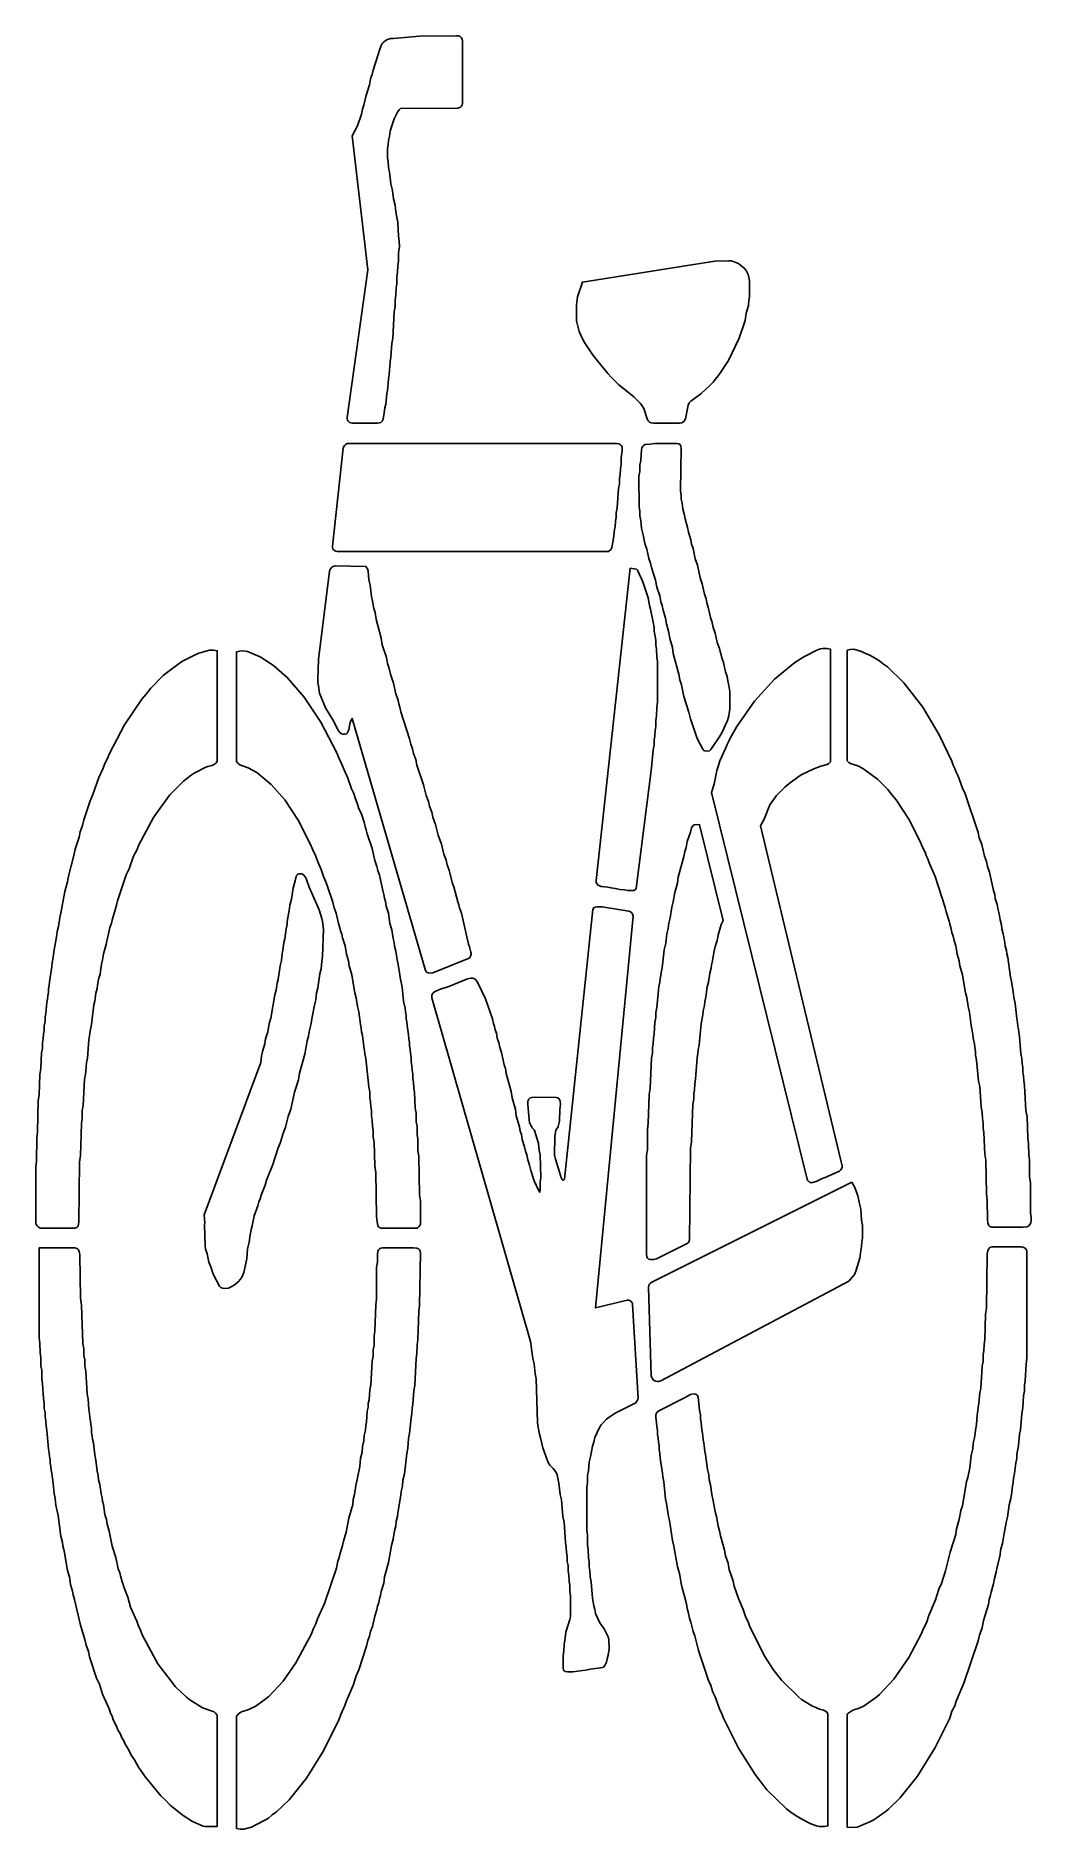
# Model space of a CAD drawing. Header units: inches. Extents: x 3 to 43, y 3 to 75.
import ezdxf

# ---------------------------------------------------------------- set-up
doc = ezdxf.new("R2010")
doc.units = ezdxf.units.IN
doc.header["$MEASUREMENT"] = 0
doc.layers.add('CUT', color=1, linetype='Continuous')

msp = doc.modelspace()

# ---------------------------------------------------------------- linework, layer by layer
at = {"layer": 'CUT'}
for points in [[(15.717, 71.004), (15.933, 71.398), (16.089, 71.875), (16.132, 72.07), (16.187, 72.228), (16.26, 72.583), (16.409, 73.05), (16.456, 73.29), (16.513, 73.459), (16.553, 73.644), (16.831, 74.475), (16.859, 74.582), (16.879, 74.629), (16.911, 74.684), (16.95, 74.734), (16.985, 74.771), (17.065, 74.833), (17.12, 74.864), (17.167, 74.884), (17.253, 74.906), (17.38, 74.908), (18.423, 75), (19.883, 75.015), (19.99, 75.014), (20.054, 74.985), (20.105, 74.937), (20.139, 74.876), (20.152, 74.812), (20.146, 72.304), (20.136, 72.248), (20.11, 72.197), (20.079, 72.162), (20.044, 72.138), (20.004, 72.122), (19.962, 72.115), (17.655, 72.095), (17.599, 72.041), (17.535, 71.946), (17.405, 71.677), (17.289, 71.356), (17.24, 71.194), (17.209, 70.973), (17.174, 70.814), (17.165, 70.647), (17.137, 70.477), (17.138, 70.126), (17.166, 69.956), (17.174, 69.725), (17.213, 69.545), (17.267, 69.079), (17.337, 68.801), (17.373, 68.473), (17.439, 68.216), (17.469, 67.942), (17.5, 67.802), (17.515, 67.659), (17.542, 67.53), (17.573, 66.967), (17.608, 66.766), (17.61, 66.543), (17.579, 66.321), (17.574, 65.961), (17.545, 65.78), (17.541, 65.526), (17.511, 65.336), (17.505, 65.061), (17.477, 64.891), (17.473, 64.604), (17.443, 64.414), (17.438, 64.149), (17.401, 63.927), (17.343, 62.873), (17.303, 62.662), (17.273, 62.109), (17.242, 61.939), (17.233, 61.74), (17.208, 61.601), (17.2, 61.402), (17.172, 61.242), (17.166, 61.063), (17.141, 60.924), (17.13, 60.769), (17.107, 60.65), (17.096, 60.495), (17.073, 60.376), (17.063, 60.231), (17.03, 60.082), (17.005, 59.882), (16.955, 59.622), (16.915, 59.541), (16.858, 59.488), (16.803, 59.471), (16.73, 59.466), (15.727, 59.466), (15.661, 59.474), (15.612, 59.492), (15.562, 59.53), (15.529, 59.577), (15.511, 59.631), (15.51, 59.689), (16.345, 65.625)], [(31.543, 65.595), (31.591, 65.513), (31.627, 65.426), (31.674, 65.186), (31.674, 64.539), (31.649, 64.4), (31.634, 64.19), (31.55, 63.881), (31.502, 63.587), (31.264, 62.869), (30.836, 61.973), (30.464, 61.414), (30.215, 61.107), (30.088, 60.978), (29.72, 60.638), (29.325, 60.347), (29.254, 60.275), (29.218, 60.18), (29.104, 59.638), (29.057, 59.547), (28.992, 59.487), (28.946, 59.472), (28.874, 59.466), (27.818, 59.466), (27.726, 59.474), (27.665, 59.501), (27.611, 59.561), (27.571, 59.635), (27.432, 60.048), (27.367, 60.157), (27.291, 60.26), (27.029, 60.525), (26.414, 61.02), (26.132, 61.296), (25.989, 61.454), (25.402, 62.174), (25.048, 62.707), (24.97, 62.846), (24.838, 63.149), (24.734, 63.577), (24.73, 64.215), (24.773, 64.53), (24.967, 65.127), (30.293, 65.962), (30.855, 65.986), (30.939, 65.977), (31.021, 65.956), (31.172, 65.905), (31.256, 65.861), (31.465, 65.681)], [(15.373, 58.521), (15.403, 58.57), (15.445, 58.608), (15.495, 58.634), (15.53, 58.643), (15.566, 58.647), (26.357, 58.647), (26.424, 58.636), (26.48, 58.608), (26.528, 58.561), (26.557, 58.506), (26.568, 58.455), (26.567, 58.365), (26.554, 58.246), (26.528, 58.096), (26.524, 57.799), (26.495, 57.63), (26.487, 57.398), (26.461, 57.249), (26.454, 57.028), (26.418, 56.837), (26.363, 56.06), (26.326, 55.859), (26.32, 55.681), (26.292, 55.511), (26.283, 55.311), (26.261, 55.193), (26.214, 54.827), (26.183, 54.689), (26.153, 54.47), (26.135, 54.424), (26.106, 54.385), (26.012, 54.311), (15.108, 54.311), (15.052, 54.319), (15.001, 54.343), (14.962, 54.377), (14.933, 54.421), (14.918, 54.47), (14.916, 54.522), (15.357, 58.462)], [(27.31, 57.956), (27.337, 58.402), (27.35, 58.463), (27.375, 58.519), (27.422, 58.571), (27.484, 58.601), (27.692, 58.617), (27.862, 58.645), (28.768, 58.645), (28.847, 58.632), (28.893, 58.601), (28.923, 58.543), (28.93, 58.461), (28.902, 56.744), (28.929, 56.575), (28.938, 56.407), (28.972, 56.248), (29.003, 56.006), (29.056, 55.823), (29.089, 55.615), (29.187, 55.278), (29.223, 55.081), (29.319, 54.776), (29.356, 54.602), (29.415, 54.433), (29.502, 54.015), (29.592, 53.755), (29.701, 53.244), (29.783, 53.015), (29.873, 52.588), (29.935, 52.408), (29.966, 52.245), (30.025, 52.076), (30.113, 51.659), (30.184, 51.46), (30.225, 51.252), (30.302, 51.032), (30.385, 50.658), (30.476, 50.408), (30.502, 50.286), (30.545, 50.157), (30.573, 50.036), (30.639, 49.847), (30.722, 49.472), (30.785, 49.293), (30.806, 49.116), (30.854, 48.932), (30.896, 48.68), (30.896, 47.989), (30.851, 47.715), (30.794, 47.521), (30.568, 47.026), (30.491, 46.886), (30.131, 46.359), (30.072, 46.308), (30.007, 46.291), (29.884, 46.297), (29.841, 46.315), (29.813, 46.34), (29.583, 46.797), (29.305, 47.592), (29.247, 47.86), (29.042, 48.489), (28.943, 48.959), (28.876, 49.158), (28.841, 49.376), (28.614, 50.21), (28.58, 50.451), (28.474, 50.819), (28.438, 51.059), (28.339, 51.397), (28.303, 51.637), (28.209, 51.954), (28.172, 52.139), (28.12, 52.288), (28.073, 52.527), (27.957, 52.87), (27.902, 53.152), (27.737, 53.659), (27.698, 53.844), (27.632, 54.033), (27.551, 54.397), (27.471, 54.627), (27.412, 54.984), (27.339, 55.239), (27.311, 55.556), (27.275, 55.736), (27.267, 55.936), (27.241, 56.085), (27.239, 57.332), (27.269, 57.522), (27.276, 57.776)], [(14.908, 53.688), (14.944, 53.708), (14.983, 53.721), (15.024, 53.728), (16.258, 53.711), (16.294, 53.67), (16.335, 53.614), (16.359, 53.525), (16.386, 53.164), (16.433, 52.953), (16.487, 52.499), (16.536, 52.32), (16.587, 52.016), (16.631, 51.858), (16.671, 51.585), (16.877, 50.834), (16.92, 50.563), (17.088, 50.046), (17.134, 49.806), (17.203, 49.606), (17.247, 49.377), (17.371, 49.014), (17.466, 48.587), (17.56, 48.328), (17.589, 48.195), (17.634, 48.057), (17.673, 47.871), (18.022, 46.784), (18.068, 46.568), (18.134, 46.39), (18.178, 46.196), (18.267, 45.957), (18.316, 45.731), (18.584, 44.943), (18.691, 44.508), (18.779, 44.269), (18.823, 44.075), (18.913, 43.836), (18.955, 43.641), (19.067, 43.342), (19.171, 42.917), (19.304, 42.558), (19.402, 42.154), (19.49, 41.915), (19.533, 41.731), (19.615, 41.512), (19.735, 41.015), (19.799, 40.836), (19.963, 40.234), (20.004, 40.116), (20.032, 39.994), (20.104, 39.785), (20.393, 38.537), (20.427, 38.429), (20.487, 38.219), (20.493, 38.178), (20.491, 38.136), (20.484, 38.101), (20.47, 38.062), (20.449, 38.026), (20.422, 37.994), (20.385, 37.964), (20.349, 37.944), (18.957, 37.392), (18.854, 37.378), (18.762, 37.387), (18.702, 37.418), (18.655, 37.482), (15.709, 47.603), (15.638, 47.458), (15.573, 47.148), (15.545, 47.069), (15.517, 47.017), (15.483, 46.989), (15.429, 46.974), (15.337, 46.975), (15.281, 46.99), (15.219, 47.039), (15.143, 47.14), (14.981, 47.476), (14.647, 48.034), (14.584, 48.169), (14.405, 48.614), (14.385, 48.707), (14.36, 48.918), (14.331, 49.047), (14.327, 49.171), (14.364, 49.969), (14.804, 53.518), (14.812, 53.558), (14.828, 53.597), (14.849, 53.631), (14.876, 53.662)], [(26.88, 53.644), (27.137, 53.604), (27.183, 53.558), (27.246, 53.408), (27.353, 53.187), (27.407, 53.048), (27.602, 52.45), (27.666, 52.137), (27.706, 51.989), (27.808, 51.476), (27.843, 51.256), (27.853, 51.11), (27.91, 50.75), (27.919, 50.55), (27.946, 50.391), (27.952, 50.052), (27.977, 49.902), (27.983, 49.819), (27.982, 48.262), (27.952, 48.061), (27.948, 47.711), (27.919, 47.52), (27.913, 47.277), (27.886, 47.118), (27.879, 46.907), (27.851, 46.737), (27.844, 46.548), (27.806, 46.347), (27.738, 45.626), (27.124, 40.771), (27.082, 40.72), (27.03, 40.697), (26.938, 40.689), (26.78, 40.693), (26.651, 40.717), (26.473, 40.733), (26.287, 40.778), (26.121, 40.798), (25.983, 40.829), (25.719, 40.859), (25.626, 40.892), (25.592, 40.914), (25.566, 40.937), (25.54, 40.974), (25.524, 41.011), (25.515, 41.05), (25.514, 41.095)], [(34.06, 29.006), (34.035, 29.032), (34.016, 29.063), (34.002, 29.101), (30.159, 44.631), (30.263, 44.962), (30.366, 45.509), (30.439, 45.708), (30.487, 45.9), (30.721, 46.403), (30.78, 46.557), (30.838, 46.665), (30.911, 46.841), (31.056, 47.063), (31.165, 47.281), (31.885, 48.301), (32.692, 49.181), (33.496, 49.849), (33.865, 50.084), (34.409, 50.354), (34.54, 50.398), (34.633, 50.415), (34.791, 50.415), (34.933, 50.391), (34.933, 45.865), (34.867, 45.799), (34.799, 45.754), (34.554, 45.691), (34.263, 45.585), (33.785, 45.349), (33.678, 45.281), (33.255, 44.974), (33.097, 44.847), (32.762, 44.504), (32.495, 44.132), (32.267, 43.558), (32.129, 43.297), (35.367, 29.792), (35.399, 29.642), (35.399, 29.58), (35.381, 29.52), (35.343, 29.464), (35.294, 29.426), (34.987, 29.29), (34.788, 29.193), (34.572, 29.115), (34.366, 29.007), (34.209, 28.963), (34.168, 28.961), (34.128, 28.969), (34.094, 28.983)], [(3.169, 27.135), (3.096, 27.184), (3.035, 27.235), (3.01, 27.285), (3.001, 27.345), (3, 29.585), (3, 29.585), (3.032, 29.827), (3.034, 30.744), (3.069, 31.008), (3.1, 32.266), (3.137, 32.488), (3.166, 33.308), (3.206, 33.551), (3.234, 34.179), (3.266, 34.359), (3.274, 34.58), (3.301, 34.74), (3.309, 34.939), (3.335, 35.078), (3.341, 35.257), (3.369, 35.427), (3.376, 35.616), (3.402, 35.755), (3.41, 35.922), (3.435, 36.061), (3.444, 36.196), (3.469, 36.335), (3.478, 36.47), (3.503, 36.609), (3.512, 36.744), (3.537, 36.883), (3.547, 37.028), (3.639, 37.631), (3.651, 37.788), (3.701, 38.005), (3.719, 38.237), (3.77, 38.454), (3.785, 38.6), (3.841, 38.918), (3.856, 39.053), (3.905, 39.248), (3.96, 39.615), (4.006, 39.789), (4.166, 40.657), (4.275, 41.036), (4.309, 41.276), (4.533, 42.1), (4.579, 42.349), (4.737, 42.836), (4.782, 43.052), (4.878, 43.311), (4.926, 43.538), (5.178, 44.297), (5.293, 44.547), (5.532, 45.231), (5.711, 45.607), (5.777, 45.793), (5.885, 46), (5.957, 46.195), (6.563, 47.347), (7.26, 48.383), (7.438, 48.58), (7.616, 48.818), (8.119, 49.325), (8.242, 49.428), (8.814, 49.856), (8.925, 49.92), (9.401, 50.16), (9.557, 50.226), (9.978, 50.342), (10.136, 50.348), (10.288, 50.323), (10.288, 45.871), (10.221, 45.795), (10.146, 45.741), (10.068, 45.71), (9.913, 45.675), (9.833, 45.647), (9.358, 45.406), (9.244, 45.328), (8.931, 45.087), (8.384, 44.534), (7.818, 43.758), (7.729, 43.625), (7.137, 42.527), (7.069, 42.342), (6.927, 42.068), (6.747, 41.566), (6.634, 41.326), (6.278, 40.276), (6.241, 40.102), (6.064, 39.503), (6.036, 39.381), (5.974, 39.202), (5.899, 38.837), (5.855, 38.679), (5.83, 38.524), (5.72, 38.146), (5.682, 37.915), (5.634, 37.736), (5.579, 37.346), (5.519, 37.12), (5.481, 36.899), (5.464, 36.754), (5.416, 36.569), (5.365, 36.246), (5.33, 36.097), (5.241, 35.313), (5.18, 35.044), (5.163, 34.856), (5.13, 34.696), (5.074, 33.963), (5.039, 33.783), (5.029, 33.605), (5.003, 33.456), (4.995, 33.299), (4.962, 33.119), (4.903, 32.065), (4.867, 31.853), (4.862, 31.546), (4.829, 31.335), (4.798, 30.055), (4.761, 29.791), (4.73, 27.381), (4.721, 27.294), (4.705, 27.233), (4.684, 27.196), (4.65, 27.164), (4.612, 27.144), (4.57, 27.135)], [(16.562, 30.784), (16.557, 31.059), (16.528, 31.229), (16.522, 31.472), (16.495, 31.631), (16.489, 31.842), (16.461, 32.012), (16.455, 32.213), (16.427, 32.382), (16.42, 32.604), (16.379, 32.815), (16.265, 33.95), (16.228, 34.131), (16.212, 34.274), (16.178, 34.424), (16.125, 34.878), (16.092, 35.017), (16.077, 35.16), (16.043, 35.31), (15.982, 35.817), (15.926, 36.033), (15.873, 36.389), (15.823, 36.584), (15.72, 37.13), (15.698, 37.307), (15.592, 37.675), (15.565, 37.873), (15.487, 38.138), (15.425, 38.472), (15.326, 38.787), (15.295, 38.941), (15.25, 39.08), (15.222, 39.201), (15.162, 39.37), (15.067, 39.785), (14.985, 40.004), (14.936, 40.23), (14.701, 40.939), (14.544, 41.301), (14.47, 41.544), (14.33, 41.843), (14.241, 42.104), (14.114, 42.349), (14.028, 42.574), (13.539, 43.522), (13.003, 44.331), (12.453, 44.955), (11.878, 45.43), (11.534, 45.622), (11.196, 45.743), (11.134, 45.795), (11.067, 45.873), (11.067, 50.285), (11.193, 50.31), (11.286, 50.316), (11.413, 50.311), (11.504, 50.288), (12.015, 50.073), (12.433, 49.817), (12.567, 49.711), (13.101, 49.253), (13.784, 48.462), (14.455, 47.448), (15.094, 46.229), (15.162, 46.043), (15.274, 45.826), (15.429, 45.442), (15.526, 45.242), (15.691, 44.78), (15.781, 44.589), (15.843, 44.375), (15.92, 44.203), (15.987, 43.979), (16.071, 43.797), (16.189, 43.443), (16.229, 43.27), (16.277, 43.134), (16.314, 42.972), (16.518, 42.376), (16.627, 41.898), (16.709, 41.656), (16.744, 41.493), (16.807, 41.314), (16.942, 40.699), (16.99, 40.53), (17.016, 40.388), (17.056, 40.257), (17.084, 40.07), (17.169, 39.784), (17.232, 39.373), (17.309, 39.109), (17.362, 38.761), (17.4, 38.602), (17.417, 38.457), (17.467, 38.262), (17.518, 37.916), (17.567, 37.722), (17.582, 37.555), (17.615, 37.406), (17.64, 37.206), (17.718, 36.817), (17.779, 36.245), (17.841, 35.975), (17.852, 35.818), (17.878, 35.679), (17.886, 35.544), (17.911, 35.415), (17.921, 35.27), (17.979, 34.899), (17.986, 34.742), (18.013, 34.593), (18.021, 34.458), (18.047, 34.319), (18.055, 34.152), (18.081, 34.003), (18.089, 33.814), (18.115, 33.665), (18.122, 33.475), (18.15, 33.316), (18.156, 33.137), (18.183, 32.978), (18.19, 32.757), (18.222, 32.587), (18.251, 31.948), (18.285, 31.747), (18.29, 31.408), (18.32, 31.218), (18.324, 30.899), (18.354, 30.709), (18.357, 30.262), (18.392, 30.009), (18.422, 28.473), (18.457, 28.23), (18.458, 27.398), (18.453, 27.294), (18.436, 27.237), (18.395, 27.182), (18.336, 27.135), (16.874, 27.137), (16.812, 27.158), (16.784, 27.178), (16.76, 27.203), (16.738, 27.24), (16.715, 27.392), (16.694, 27.622), (16.663, 29.371), (16.625, 29.635), (16.595, 30.594)], [(41.104, 30.975), (41.074, 31.144), (41.065, 31.376), (41.038, 31.535), (41.031, 31.789), (40.994, 31.99), (40.937, 32.819), (40.89, 33.04), (40.809, 33.879), (40.769, 34.08), (40.76, 34.247), (40.735, 34.386), (40.723, 34.543), (40.673, 34.76), (40.654, 34.926), (40.587, 35.275), (40.528, 35.804), (40.467, 36.041), (40.415, 36.397), (40.367, 36.581), (40.263, 37.128), (40.242, 37.304), (40.136, 37.673), (40.109, 37.871), (40.031, 38.136), (39.969, 38.47), (39.901, 38.693), (39.867, 38.858), (39.816, 39.006), (39.777, 39.204), (39.728, 39.343), (39.7, 39.464), (39.589, 39.833), (39.55, 40.018), (39.14, 41.253), (38.903, 41.801), (38.847, 41.969), (38.784, 42.101), (38.738, 42.228), (38.618, 42.464), (38.555, 42.64), (38.081, 43.56), (37.581, 44.329), (37.41, 44.518), (37.239, 44.748), (36.841, 45.15), (36.718, 45.251), (36.229, 45.595), (36.03, 45.696), (35.738, 45.79), (35.671, 45.837), (35.611, 45.903), (35.611, 50.345), (35.734, 50.379), (35.869, 50.38), (36.188, 50.291), (36.348, 50.208), (36.522, 50.141), (36.837, 49.962), (36.934, 49.897), (37.07, 49.779), (37.22, 49.681), (37.889, 49.039), (38.64, 48.056), (39.298, 46.946), (39.809, 45.889), (39.868, 45.722), (39.927, 45.6), (39.973, 45.474), (40.067, 45.284), (40.239, 44.802), (40.348, 44.573), (40.87, 43.026), (40.917, 42.811), (41.014, 42.541), (41.126, 42.074), (41.201, 41.865), (41.243, 41.658), (41.323, 41.428), (41.485, 40.699), (41.534, 40.531), (41.559, 40.377), (41.632, 40.132), (41.656, 39.966), (41.714, 39.763), (41.75, 39.51), (41.806, 39.318), (41.825, 39.151), (41.881, 38.958), (41.91, 38.748), (41.944, 38.599), (41.961, 38.454), (42.005, 38.29), (42.026, 38.157), (42.064, 37.997), (42.173, 37.216), (42.214, 37.036), (42.283, 36.626), (42.299, 36.406), (42.357, 36.158), (42.418, 35.553), (42.452, 35.394), (42.465, 35.228), (42.487, 35.12), (42.5, 34.986), (42.531, 34.837), (42.587, 34.136), (42.624, 33.945), (42.632, 33.746), (42.659, 33.586), (42.666, 33.408), (42.693, 33.248), (42.699, 33.069), (42.735, 32.868), (42.792, 31.857), (42.834, 31.604), (42.863, 30.762), (42.898, 30.519), (42.901, 30.083), (42.932, 29.872), (42.934, 29.211), (42.967, 28.958), (42.968, 27.752), (42.998, 27.551), (43, 27.436), (42.989, 27.354), (42.953, 27.281), (42.898, 27.221), (42.826, 27.185), (42.68, 27.169), (41.42, 27.174), (41.385, 27.182), (41.357, 27.194), (41.308, 27.232), (41.276, 27.28), (41.266, 27.31), (41.257, 27.35), (41.239, 27.472), (41.237, 28.261), (41.202, 28.515), (41.172, 29.869), (41.134, 30.112)], [(29.042, 42.063), (29.08, 42.259), (29.134, 42.418), (29.181, 42.658), (29.313, 43.041), (29.355, 43.212), (29.401, 43.29), (29.463, 43.336), (29.56, 43.348), (29.674, 43.338), (30.617, 39.493), (30.54, 39.332), (30.43, 38.954), (30.386, 38.681), (30.306, 38.439), (30.25, 38.209), (30.198, 37.874), (30.16, 37.714), (30.143, 37.58), (30.083, 37.377), (30.027, 37.009), (29.976, 36.82), (29.925, 36.408), (29.887, 36.239), (29.874, 36.071), (29.825, 35.865), (29.807, 35.699), (29.74, 35.35), (29.654, 34.48), (29.617, 34.299), (29.605, 34.144), (29.572, 33.974), (29.515, 33.112), (29.48, 32.922), (29.471, 32.69), (29.443, 32.52), (29.438, 32.32), (29.404, 32.119), (29.344, 30.605), (29.306, 30.341), (29.267, 26.658), (29.258, 26.62), (29.238, 26.581), (29.213, 26.551), (29.178, 26.525), (27.944, 25.905), (27.833, 25.875), (27.686, 25.875), (27.622, 25.893), (27.581, 25.931), (27.553, 25.994), (27.544, 26.076), (27.543, 30.055), (27.575, 30.298), (27.578, 31.097), (27.613, 31.351), (27.643, 32.502), (27.683, 32.745), (27.743, 33.97), (27.777, 34.16), (27.783, 34.371), (27.811, 34.541), (27.818, 34.762), (27.851, 34.942), (27.878, 35.4), (27.912, 35.59), (27.92, 35.79), (27.96, 35.99), (28.043, 36.839), (28.079, 37.009), (28.09, 37.155), (28.114, 37.283), (28.125, 37.407), (28.165, 37.587), (28.251, 38.318), (28.319, 38.585), (28.358, 38.956), (28.413, 39.171), (28.437, 39.381), (28.494, 39.596), (28.556, 40.029), (28.618, 40.242), (28.679, 40.608), (28.783, 40.988), (28.816, 41.229)], [(12.107, 34.231), (12.203, 34.536), (12.234, 34.744), (12.317, 35.019), (12.379, 35.354), (12.44, 35.563), (12.607, 36.508), (12.653, 36.688), (12.703, 36.977), (12.74, 37.126), (12.816, 37.675), (12.867, 37.885), (12.894, 38.159), (12.925, 38.298), (12.973, 38.609), (13.008, 38.758), (13.058, 39.16), (13.095, 39.33), (13.107, 39.453), (13.196, 39.971), (13.211, 40.106), (13.274, 40.352), (13.335, 40.785), (13.421, 41.081), (13.458, 41.255), (13.484, 41.309), (13.523, 41.349), (13.566, 41.365), (13.616, 41.37), (13.677, 41.367), (13.723, 41.354), (13.773, 41.313), (13.844, 41.197), (13.887, 41.1), (13.979, 40.828), (14.38, 39.92), (14.49, 39.575), (14.519, 39.451), (14.556, 39.146), (14.525, 38.038), (14.488, 37.848), (14.461, 37.552), (14.412, 37.352), (14.334, 36.792), (14.283, 36.582), (14.253, 36.308), (14.197, 36.092), (14.092, 35.535), (14.07, 35.359), (13.993, 35.082), (13.953, 34.841), (13.902, 34.663), (13.807, 34.117), (13.598, 33.356), (13.555, 33.085), (13.4, 32.597), (13.242, 31.911), (13.134, 31.622), (13.027, 31.188), (12.922, 30.909), (12.885, 30.757), (12.814, 30.544), (12.737, 30.36), (12.531, 29.687), (12.274, 29.055), (12.217, 28.862), (12.158, 28.728), (12.115, 28.587), (12.056, 28.453), (12.013, 28.312), (11.965, 28.197), (11.922, 28.026), (11.778, 27.625), (11.695, 27.228), (11.653, 27.08), (11.608, 26.872), (11.574, 26.577), (11.508, 26.31), (11.475, 25.896), (11.431, 25.656), (11.362, 25.352), (11.292, 25.197), (11.228, 25.088), (11.136, 24.985), (11.027, 24.885), (10.854, 24.781), (10.74, 24.727), (10.637, 24.712), (10.502, 24.718), (10.431, 24.75), (10.377, 24.81), (10.128, 25.281), (10.028, 25.584), (9.949, 25.767), (9.885, 26.101), (9.82, 26.301), (9.809, 26.416), (9.784, 27.279), (9.789, 27.351), (9.763, 27.671), (12.036, 33.789), (12.068, 34.047)], [(18.972, 36.588), (19.065, 36.645), (19.14, 36.685), (19.227, 36.722), (19.602, 36.843), (20.341, 37.149), (20.475, 37.171), (20.559, 37.168), (20.608, 37.158), (20.683, 37.11), (20.751, 37.018), (21.069, 36.343), (21.347, 35.536), (21.387, 35.352), (21.428, 35.233), (21.459, 35.102), (21.507, 34.963), (21.546, 34.765), (21.609, 34.586), (21.648, 34.389), (21.718, 34.19), (21.825, 33.69), (21.873, 33.541), (21.903, 33.343), (22.101, 32.623), (22.137, 32.372), (22.271, 31.9), (22.307, 31.65), (22.434, 31.209), (22.47, 31.023), (22.513, 30.894), (22.546, 30.698), (22.64, 30.404), (22.676, 30.229), (22.728, 30.08), (22.768, 29.872), (22.845, 29.663), (22.891, 29.448), (23.029, 29.033), (23.195, 28.665), (23.25, 28.579), (23.269, 28.677), (23.274, 28.973), (23.301, 29.174), (23.27, 30.078), (23.232, 30.247), (23.195, 30.532), (23.093, 30.879), (23.06, 31.021), (23.029, 31.08), (22.95, 31.161), (22.913, 31.211), (22.864, 31.304), (22.837, 31.384), (22.822, 31.488), (22.775, 32.105), (22.777, 32.24), (22.809, 32.313), (22.868, 32.365), (22.945, 32.388), (23.072, 32.392), (23.911, 32.386), (23.961, 32.373), (24.001, 32.35), (24.035, 32.318), (24.062, 32.274), (24.077, 32.22), (24.083, 32.111), (24.053, 31.9), (24.044, 31.434), (23.996, 31.217), (23.972, 31.173), (23.911, 31.095), (23.891, 31.053), (23.851, 30.826), (23.85, 30.06), (23.878, 29.904), (24.092, 29.211), (24.141, 29.107), (24.177, 29.06), (24.211, 29.058), (24.241, 29.102), (25.387, 39.934), (25.428, 40), (25.485, 40.031), (25.555, 40.039), (25.757, 40.038), (26.827, 39.864), (26.894, 39.843), (26.947, 39.799), (26.983, 39.738), (27.008, 39.657), (25.495, 23.93), (26.768, 24.242), (26.827, 24.241), (26.882, 24.222), (26.929, 24.186), (26.963, 24.138), (26.974, 24.108), (26.98, 24.072), (27.2, 20.296), (27.185, 20.236), (27.158, 20.182), (27.111, 20.126), (27.063, 20.088), (26.308, 19.715), (26.035, 19.55), (25.93, 19.46), (25.725, 19.23), (25.655, 19.124), (25.471, 18.728), (25.424, 18.546), (25.366, 18.377), (25.288, 17.947), (25.235, 17.738), (25.208, 17.388), (25.173, 17.198), (25.167, 16.922), (25.137, 16.721), (25.137, 15.026), (25.168, 14.793), (25.171, 14.421), (25.202, 14.22), (25.206, 13.891), (25.234, 13.722), (25.242, 13.533), (25.269, 13.373), (25.275, 13.13), (25.313, 12.929), (25.366, 12.281), (25.401, 12.111), (25.419, 11.967), (25.461, 11.825), (25.498, 11.662), (25.632, 11.361), (25.692, 11.249), (25.839, 11.04), (26.001, 10.729), (26.024, 10.606), (26.043, 10.246), (26.007, 9.993), (25.962, 9.841), (25.934, 9.709), (25.873, 9.576), (25.811, 9.511), (25.765, 9.49), (25.704, 9.477), (25.271, 9.426), (25.101, 9.388), (24.978, 9.376), (24.587, 9.315), (24.364, 9.314), (24.274, 9.327), (24.234, 9.351), (24.211, 9.379), (24.189, 9.465), (24.188, 9.965), (24.218, 10.166), (24.226, 10.429), (24.259, 10.578), (24.299, 10.905), (24.463, 11.412), (24.487, 11.526), (24.492, 12.282), (24.486, 12.376), (24.46, 12.526), (24.456, 12.79), (24.427, 12.96), (24.422, 13.193), (24.393, 13.373), (24.387, 13.584), (24.359, 13.753), (24.353, 13.964), (24.326, 14.113), (24.317, 14.323), (24.281, 14.514), (24.226, 15.322), (24.18, 15.554), (24.125, 16.223), (24.077, 16.434), (24.023, 16.888), (23.952, 17.222), (23.923, 17.301), (23.887, 17.365), (23.794, 17.481), (23.656, 17.621), (23.595, 17.72), (23.547, 17.827), (23.373, 18.308), (23.288, 18.715), (23.246, 18.863), (23.176, 19.208), (23.165, 19.333), (23.103, 21.081), (23.064, 21.282), (23.031, 21.685), (22.976, 21.9), (22.877, 22.587), (18.92, 36.387), (18.913, 36.457), (18.919, 36.493), (18.931, 36.527), (18.949, 36.56)], [(35.79, 28.982), (35.91, 28.765), (36.038, 28.427), (36.109, 28.061), (36.152, 27.903), (36.184, 27.458), (36.219, 27.257), (36.218, 26.726), (36.191, 26.566), (36.182, 26.399), (36.149, 26.24), (36.113, 25.934), (35.96, 25.401), (35.907, 25.273), (35.675, 25.006), (28.114, 21.007), (28.067, 20.987), (28.017, 20.977), (27.967, 20.977), (27.917, 20.987), (27.87, 21.006), (27.828, 21.035), (27.792, 21.071), (27.764, 21.113), (27.744, 21.16), (27.734, 21.21), (27.628, 24.769), (27.636, 24.83), (27.66, 24.885), (27.697, 24.931), (27.75, 24.968)], [(4.71, 26.26), (4.739, 26.183), (4.752, 26.151), (4.764, 26.046), (4.794, 24.318), (4.834, 24.043), (4.894, 22.498), (4.929, 22.286), (4.934, 22.022), (4.963, 21.842), (4.97, 21.588), (5.006, 21.387), (5.061, 20.482), (5.104, 20.261), (5.131, 19.847), (5.163, 19.687), (5.174, 19.532), (5.198, 19.403), (5.206, 19.246), (5.232, 19.097), (5.243, 18.909), (5.264, 18.801), (5.278, 18.667), (5.313, 18.508), (5.366, 18.032), (5.415, 17.821), (5.463, 17.376), (5.501, 17.196), (5.516, 17.029), (5.566, 16.835), (5.62, 16.468), (5.664, 16.304), (5.685, 16.171), (5.719, 16.032), (5.777, 15.632), (5.834, 15.439), (5.865, 15.242), (5.948, 14.966), (6.064, 14.37), (6.213, 13.903), (6.314, 13.456), (6.374, 13.287), (6.402, 13.166), (6.473, 12.927), (6.513, 12.822), (6.544, 12.691), (6.692, 12.314), (6.81, 11.916), (7.06, 11.35), (7.124, 11.162), (7.209, 10.992), (7.279, 10.808), (7.905, 9.643), (7.991, 9.521), (8.613, 8.721), (9.06, 8.294), (9.188, 8.199), (9.654, 7.898), (9.741, 7.859), (10.084, 7.742), (10.16, 7.708), (10.221, 7.655), (10.288, 7.577), (10.288, 3.111), (10.142, 3.1), (9.876, 3.1), (9.802, 3.106), (9.731, 3.123), (9.301, 3.31), (8.875, 3.574), (8.392, 3.96), (8.206, 4.164), (8.017, 4.335), (7.403, 5.087), (7.131, 5.482), (6.969, 5.782), (6.835, 5.973), (6.724, 6.203), (6.586, 6.416), (6.53, 6.548), (6.447, 6.694), (6.397, 6.817), (6.297, 6.991), (6.233, 7.159), (6.111, 7.394), (6.062, 7.53), (5.999, 7.663), (5.942, 7.831), (5.684, 8.416), (5.554, 8.822), (5.444, 9.063), (5.163, 9.913), (5.115, 10.14), (5.022, 10.389), (4.974, 10.615), (4.789, 11.194), (4.554, 12.224), (4.502, 12.403), (4.476, 12.556), (4.397, 12.821), (4.351, 13.126), (4.276, 13.38), (4.138, 14.179), (4.091, 14.369), (4.074, 14.514), (4.01, 14.76), (3.894, 15.595), (3.81, 16.005), (3.782, 16.279), (3.737, 16.479), (3.684, 17.009), (3.652, 17.159), (3.638, 17.292), (3.615, 17.411), (3.605, 17.556), (3.58, 17.695), (3.571, 17.83), (3.547, 17.959), (3.536, 18.114), (3.503, 18.274), (3.447, 19.007), (3.411, 19.198), (3.402, 19.397), (3.375, 19.556), (3.369, 19.735), (3.341, 19.895), (3.335, 20.105), (3.302, 20.296), (3.274, 20.881), (3.24, 21.082), (3.235, 21.422), (3.205, 21.612), (3.2, 21.941), (3.171, 22.131), (3.167, 22.514), (3.136, 22.725), (3.134, 26.349), (4.567, 26.346), (4.623, 26.332), (4.672, 26.302)], [(18.122, 19.906), (18.112, 19.697), (18.077, 19.516), (18.023, 18.89), (17.98, 18.689), (17.951, 18.297), (17.905, 18.087), (17.816, 17.27), (17.755, 17.011), (17.737, 16.779), (17.687, 16.562), (17.672, 16.417), (17.549, 15.699), (17.533, 15.554), (17.485, 15.37), (17.466, 15.181), (17.416, 14.986), (17.363, 14.64), (17.291, 14.386), (17.171, 13.703), (17.017, 13.126), (16.981, 12.875), (16.884, 12.548), (16.852, 12.383), (16.807, 12.244), (16.782, 12.101), (16.73, 11.952), (16.694, 11.765), (16.62, 11.556), (16.526, 11.14), (16.447, 10.931), (16.405, 10.748), (16.339, 10.569), (16.293, 10.353), (15.978, 9.401), (15.87, 9.16), (15.768, 8.813), (15.483, 8.146), (15.423, 7.968), (15.259, 7.597), (15.195, 7.421), (14.558, 6.141), (13.877, 5.044), (13.185, 4.178), (12.675, 3.693), (12.492, 3.568), (12.347, 3.444), (12.257, 3.389), (11.813, 3.155), (11.661, 3.082), (11.36, 3.001), (11.213, 3), (11.067, 3.028), (11.067, 7.536), (11.13, 7.616), (11.198, 7.677), (11.293, 7.721), (11.494, 7.773), (11.809, 7.93), (11.942, 8.018), (12.359, 8.332), (12.935, 8.947), (13.451, 9.678), (14.077, 10.844), (14.146, 11.029), (14.258, 11.245), (14.325, 11.443), (14.596, 12.058), (15.079, 13.483), (15.138, 13.763), (15.189, 13.912), (15.217, 14.034), (15.325, 14.392), (15.362, 14.567), (15.473, 14.923), (15.578, 15.489), (15.733, 16.043), (15.754, 16.243), (15.803, 16.437), (15.858, 16.804), (15.904, 16.978), (15.924, 17.111), (16.018, 17.565), (16.052, 17.893), (16.109, 18.141), (16.126, 18.363), (16.178, 18.591), (16.195, 18.812), (16.243, 19.019), (16.26, 19.207), (16.289, 19.346), (16.319, 19.781), (16.35, 19.94), (16.362, 20.096), (16.392, 20.245), (16.422, 20.648), (16.461, 20.838), (16.519, 21.796), (16.555, 21.997), (16.562, 22.25), (16.591, 22.43), (16.596, 22.801), (16.629, 23.013), (16.658, 24.047), (16.694, 24.311), (16.696, 25.569), (16.726, 25.77), (16.73, 26.11), (16.741, 26.203), (16.772, 26.265), (16.814, 26.307), (16.869, 26.333), (16.94, 26.346), (18.177, 26.349), (18.312, 26.337), (18.375, 26.306), (18.418, 26.264), (18.444, 26.211), (18.455, 26.14), (18.424, 24.028), (18.389, 23.796), (18.358, 22.666), (18.325, 22.455), (18.318, 22.105), (18.282, 21.894), (18.225, 20.818), (18.185, 20.607), (18.155, 20.086)], [(39.395, 12.863), (39.563, 13.369), (39.748, 14.125), (39.968, 14.838), (40, 15.057), (40.111, 15.436), (40.177, 15.792), (40.236, 15.99), (40.407, 16.956), (40.451, 17.125), (40.532, 17.511), (40.591, 18.008), (40.653, 18.277), (40.669, 18.499), (40.72, 18.716), (40.77, 19.104), (40.799, 19.243), (40.828, 19.645), (40.86, 19.805), (40.87, 19.95), (40.895, 20.089), (40.904, 20.256), (40.928, 20.385), (40.939, 20.54), (40.971, 20.7), (41.029, 21.594), (41.065, 21.795), (41.072, 22.048), (41.101, 22.228), (41.106, 22.461), (41.138, 22.651), (41.168, 23.674), (41.205, 23.917), (41.236, 26.072), (41.242, 26.167), (41.254, 26.228), (41.284, 26.293), (41.322, 26.339), (41.372, 26.368), (41.432, 26.38), (42.617, 26.383), (42.669, 26.377), (42.732, 26.35), (42.783, 26.305), (42.817, 26.246), (42.827, 26.21), (42.831, 26.175), (42.831, 21.916), (42.795, 21.673), (42.765, 21.003), (42.733, 20.823), (42.726, 20.602), (42.691, 20.4), (42.666, 19.922), (42.621, 19.69), (42.566, 19.031), (42.532, 18.862), (42.523, 18.694), (42.498, 18.555), (42.488, 18.41), (42.43, 18.039), (42.418, 17.884), (42.381, 17.714), (42.335, 17.28), (42.295, 17.089), (42.281, 16.922), (42.23, 16.694), (42.217, 16.537), (42.179, 16.273), (42.116, 16.027), (42.054, 15.529), (41.997, 15.314), (41.944, 15.013), (41.909, 14.874), (41.851, 14.474), (41.785, 14.251), (41.74, 13.945), (41.629, 13.534), (41.6, 13.325), (41.523, 13.06), (41.493, 12.851), (41.394, 12.514), (41.359, 12.339), (41.319, 12.22), (41.287, 12.024), (41.087, 11.382), (41.029, 11.09), (40.92, 10.791), (40.871, 10.564), (40.295, 8.856), (39.99, 8.14), (39.927, 7.951), (39.818, 7.734), (39.725, 7.463), (39.136, 6.278), (38.427, 5.123), (37.721, 4.241), (37.267, 3.805), (37.138, 3.694), (36.683, 3.377), (36.523, 3.294), (36.001, 3.08), (35.865, 3.066), (35.611, 3.076), (35.611, 7.613), (35.67, 7.674), (35.791, 7.756), (35.869, 7.788), (36.093, 7.854), (36.292, 7.954), (36.795, 8.315), (36.911, 8.408), (37.479, 9.016), (38.083, 9.895), (38.593, 10.855), (38.657, 11.031), (38.788, 11.286), (38.887, 11.578), (39.162, 12.203), (39.29, 12.632)], [(30.059, 17.033), (30.11, 16.828), (30.163, 16.439), (30.211, 16.255), (30.301, 15.753), (30.361, 15.55), (30.421, 15.161), (30.48, 14.982), (30.511, 14.784), (30.674, 14.199), (30.714, 13.981), (30.818, 13.679), (30.87, 13.419), (30.949, 13.2), (30.978, 13.079), (31.024, 12.953), (31.069, 12.76), (31.235, 12.264), (31.43, 11.825), (31.535, 11.501), (31.622, 11.321), (31.677, 11.164), (32.272, 9.971), (32.63, 9.415), (32.968, 8.976), (33.649, 8.314), (33.77, 8.21), (34.216, 7.941), (34.352, 7.89), (34.493, 7.821), (34.656, 7.779), (34.714, 7.756), (34.777, 7.706), (34.831, 7.636), (34.831, 3.128), (34.682, 3.102), (34.481, 3.105), (34.379, 3.129), (34.149, 3.213), (34.013, 3.275), (33.619, 3.488), (33.319, 3.691), (33.171, 3.813), (32.383, 4.579), (32.293, 4.684), (31.903, 5.191), (31.237, 6.247), (30.634, 7.46), (30.57, 7.636), (30.473, 7.835), (30.304, 8.307), (30.213, 8.498), (30.124, 8.771), (30.03, 8.972), (29.63, 10.177), (29.487, 10.757), (29.423, 10.935), (29.324, 11.307), (29.268, 11.466), (29.217, 11.727), (29.179, 11.865), (29.148, 12.051), (28.945, 12.791), (28.869, 13.265), (28.79, 13.529), (28.646, 14.359), (28.583, 14.589), (28.471, 15.391), (28.431, 15.561), (28.35, 16.072), (28.311, 16.252), (28.233, 16.951), (28.192, 17.142), (28.181, 17.297), (28.09, 17.9), (28.081, 18.099), (28.056, 18.238), (28.048, 18.405), (28.022, 18.544), (28.014, 18.711), (27.989, 18.85), (27.98, 19.018), (27.955, 19.157), (27.946, 19.324), (27.917, 19.525), (27.92, 19.63), (27.935, 19.687), (27.974, 19.745), (28.038, 19.798), (29.092, 20.336), (29.31, 20.461), (29.412, 20.476), (29.522, 20.463), (29.577, 20.427), (29.611, 20.357), (29.67, 19.818), (29.708, 19.639), (29.716, 19.482), (29.742, 19.332), (29.752, 19.155), (29.809, 18.794), (29.82, 18.639), (29.843, 18.52), (29.853, 18.407), (29.876, 18.289), (29.887, 18.165), (29.91, 18.047), (29.99, 17.448), (30.043, 17.233)]]:
    msp.add_lwpolyline(points, close=True, dxfattribs=at)

doc.saveas('drawing.dxf')
